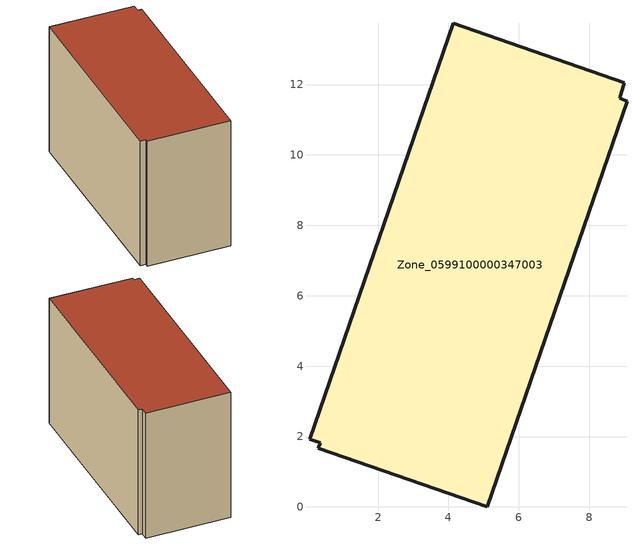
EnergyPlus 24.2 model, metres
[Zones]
Zone_0599100000347003
 floor ground (C_G): 4.13,13.75 9,12.05 8.86,11.61 9.07,11.52 5.1,0 0.31,1.67 0.36,1.82 0.05,1.93 z0
 wall outside (C_F): 4.13,13.75 0.05,1.93 0.36,1.82 0.31,1.67 5.1,0 9.07,11.52 8.86,11.61 9,12.05 4.13,13.75 z0:8.32
 roof outside (C_R): 9,12.05 4.13,13.75 0.05,1.93 0.36,1.82 0.31,1.67 5.1,0 9.07,11.52 8.86,11.61 z8.32
[BUILDING]
Pand.0599100000347003: North Axis=0; Terrain=City; Loads Convergence Tolerance Value=0.04; Temperature Convergence Tolerance Value=0.4; Solar Distribution=FullExterior; Maximum Number of Warmup Days=25; Minimum Number of Warmup Days=1
[Site:Location]
Rotterdam.The.Hague.AP_ZH_NLD Design_Conditions: Latitude=51.96; Longitude=4.45; Time Zone=1; Elevation=-4.5
[SITE:GROUNDTEMPERATURE:BUILDINGSURFACE]
18, 18, 18, 18, 18, 18, 18, 18, 18, 18, 18, 18
[MATERIAL] Thermal Absorptance=0.9; Solar Absorptance=0.7; Visible Absorptance=0.7
Name | Roughness | Thickness | Conductivity | Density | Specific Heat
G.TI.1992-2005 | MediumSmooth | 0.15 | 0.06 | 540 | 1210
F.TI.1992-2005 | Rough | 0.3 | 0.12 | 1920 | 840
R.TI.1992-2005 | MediumRough | 0.2 | 0.08 | 1500 | 1000
[CONSTRUCTION]
C_G: G.TI.1992-2005
C_F: F.TI.1992-2005
C_R: R.TI.1992-2005
[ZONE]
Zone_0599100000347003: Type=1; Multiplier=1; Ceiling Height=Autocalculate; Volume=Autocalculate; Floor Area=autocalculate; Part of Total Floor Area=Yes
[ZONEINFILTRATION:DESIGNFLOWRATE]
Infil_Zone_0599100000347003: Zone or ZoneList or Space or SpaceList=Zone_0599100000347003; Schedule=AlwaysOn; Design Flow Rate Calculation Method=Flow/Area; Flow Rate per Floor Area=0.0015; Constant Term Coefficient=1; Temperature Term Coefficient=0; Velocity Term Coefficient=0; Velocity Squared Term Coefficient=0
[HVACTEMPLATE:ZONE:IDEALLOADSAIRSYSTEM]
Zone_0599100000347003: Maximum Heating Supply Air Temperature=50; Minimum Cooling Supply Air Temperature=13; Maximum Heating Supply Air Humidity Ratio=0.0156; Minimum Cooling Supply Air Humidity Ratio=0.0077; Heating Limit=NoLimit; Cooling Limit=NoLimit; Dehumidification Control Type=ConstantSensibleHeatRatio; Cooling Sensible Heat Ratio=0.7; Dehumidification Setpoint=60; Humidification Control Type=None; Humidification Setpoint=30; Outdoor Air Method=None; Outdoor Air Flow Rate per Person=0.00944; Outdoor Air Flow Rate per Zone Floor Area=0; Outdoor Air Flow Rate per Zone=0; Demand Controlled Ventilation Type=None; Outdoor Air Economizer Type=NoEconomizer; Heat Recovery Type=None; Sensible Heat Recovery Effectiveness=0.7; Latent Heat Recovery Effectiveness=0.65
[ZONECONTROL:THERMOSTAT]
ThermostatControl_Zone_0599100000347003: Zone or ZoneList=Zone_0599100000347003; Control Type Schedule=DualSetpointControlType; Control 1=Thermostat_Zone_0599100000347003; Temperature Difference Between Cutout And Setpoint=0
[THERMOSTATSETPOINT:DUALSETPOINT]
Thermostat_Zone_0599100000347003: Heating Setpoint Temperature Schedule=HeatingSetpoint_Zone_0599100000347003; Cooling Setpoint Temperature Schedule=CoolingSetpoint_Zone_0599100000347003
[SCHEDULE:COMPACT]
HeatingSetpoint_Zone_0599100000347003: Through: 12/31, For: AllDays, Until: 24:00, 21
CoolingSetpoint_Zone_0599100000347003: Through: 12/31, For: AllDays, Until: 24:00, 24
DualSetpointControlType: Through: 12/31, For: AllDays, Until: 24:00, 4
AlwaysOn: Through: 12/31, For: AllDays, Until: 24:00, 1
